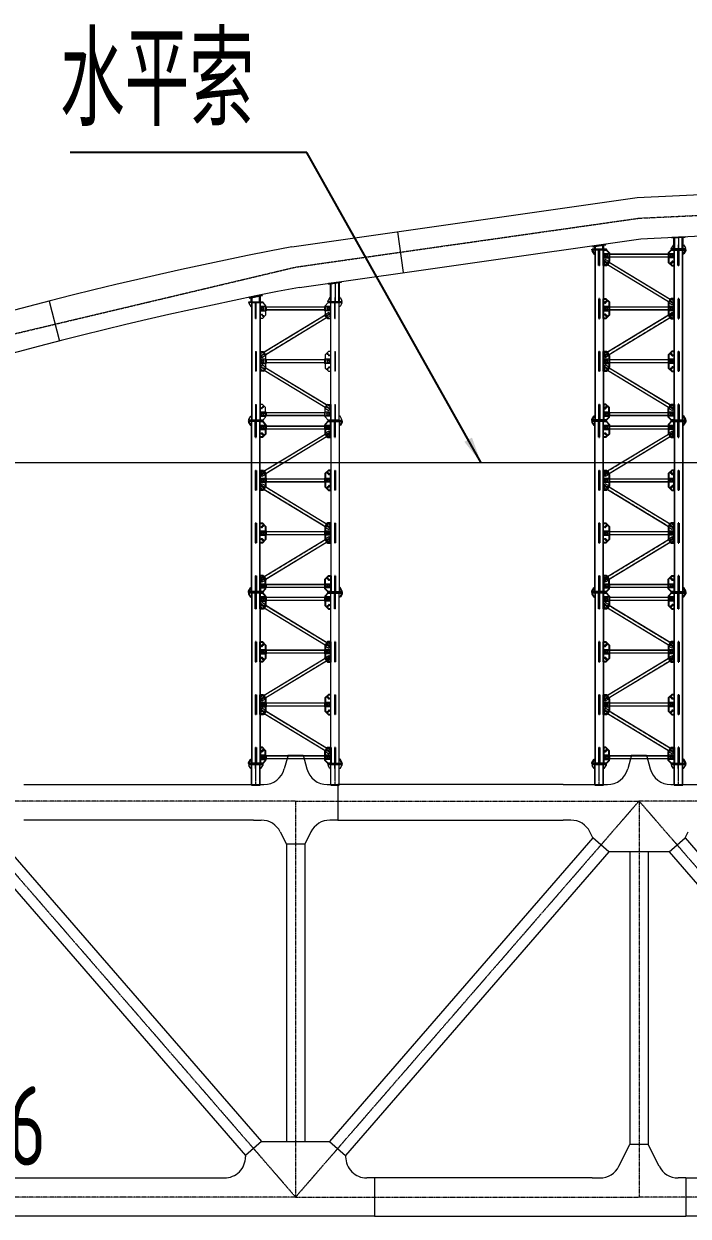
# Model space of a CAD drawing. Extents: x -2876908 to 633791, y -1383861 to 872234.
# Drawn here: x -1050106 to -1024961, y 749169 to 794328 of the extents above; entities that cross this region are included whole.
import ezdxf
from ezdxf.enums import TextEntityAlignment as Align

# ---------------------------------------------------------------- set-up
doc = ezdxf.new("R2010")
doc.units = 0
doc.header["$LTSCALE"] = 5
doc.header["$MEASUREMENT"] = 0
for name, pattern in [('ACAD_ISO10W100', [18, 12, -3, 0, -3]), ('CENTER', [2, 1.25, -0.25, 0.25, -0.25]), ('DASHED', [0.75, 0.5, -0.25])]:
    doc.linetypes.add(name, pattern=pattern)
doc.layers.get('0').update_dxf_attribs({"linetype": 'CONTINUOUS', "lineweight": 25})
for name, color, linetype, lineweight in [('2细实线', 5, 'CONTINUOUS', 18), ('3中心线', 6, 'CENTER', 18), ('5标注', 3, 'CONTINUOUS', 15), ('6文本', 7, 'CONTINUOUS', 15), ('7边界线', 8, 'CONTINUOUS', 15), ('DIM', 3, 'CONTINUOUS', 0), ('STGJ_BOLT_THIN', 9, 'CONTINUOUS', 0), ('STXT_XG_END_THIN', 2, 'CONTINUOUS', 0), ('STXT_XG_THIN', 2, 'CONTINUOUS', 0), ('STXT_XG_TNDSH', 6, 'DASHED', 0)]:
    doc.layers.add(name, color=color, linetype=linetype, lineweight=lineweight)
doc.layers.add('M_Prof', color=2, linetype='CONTINUOUS')
doc.layers.add('M_Profx', color=2, linetype='CONTINUOUS')
doc.styles.add('TSSD_Dimension', font='tssdeng.shx', dxfattribs={"width": 0.7, "bigfont": 'hztxt.shx'})
doc.styles.add('TSSD_NORM', font='tssdeng.shx', dxfattribs={"width": 0.7, "bigfont": 'hztxt.shx'})
doc.dimstyles.new('TSSD_100_100', dxfattribs={"dimtxt": 300, "dimasz": 100, "dimexe": 100, "dimexo": 250, "dimgap": 100, "dimtad": 1, "dimdec": 0, "dimzin": 0, "dimdsep": 46, "dimtxsty": 'TSSD_Dimension', "dimblk": 'ARCHTICK', "dimblk1": 'ARCHTICK', "dimblk2": 'ARCHTICK', "dimcen": 0, "dimdle": 100, "dimclrt": 7, "dimadec": 0, "dimazin": 0, "dimtfac": 1, "dimtdec": 0, "dimtix": 1, "dimtmove": 2, "dimatfit": 3, "dimfxl": 1, "dimtolj": 1, "dimtzin": 0, "dimarcsym": 0})

# ---------------------------------------------------------------- blocks, each defined once
blk = doc.blocks.new('f234w2')
at = {"layer": '3中心线'}
for p, q in [((-378296, 1526), (-365296, -13474)), ((-365296, 1526), (-378296, 1526)), ((-352296, 1526), (-365296, -13474)), ((-365296, 1526), (-352296, 1526)), ((-365296, 1526), (-365296, -13474)), ((-352296, 1526), (-339296, -13474)), ((-339296, 1526), (-352296, 1526)), ((-352296, 1526), (-352296, -13474)), ((-365296, -13474), (-378296, -13474)), ((-365296, -13474), (-352296, -13474)), ((-339296, -13474), (-352296, -13474))]:
    blk.add_line(p, q, dxfattribs=at)
at = {"layer": '7边界线'}
for p, q in [((-365581, 3265), (-365723, 2741)), ((-365581, 3265), (-365012, 3265)), ((-365012, 3265), (-364870, 2741)), ((-352581, 3265), (-352723, 2741)), ((-352581, 3265), (-352723, 2741)), ((-352581, 3265), (-352012, 3265)), ((-352581, 3265), (-352012, 3265)), ((-352012, 3265), (-351870, 2741)), ((-352012, 3265), (-351870, 2741)), ((-375582, 2150), (-366893, 2150)), ((-366893, 2150), (-366495, 2150)), ((-364098, 2150), (-363700, 2150)), ((-355172, 2150), (-363700, 2150)), ((-363700, 2150), (-363700, 800)), ((-355172, 2150), (-353495, 2150)), ((-351098, 2150), (-349421, 2150)), ((-366893, 800), (-375582, 800)), ((-366893, 800), (-366593, 800)), ((-363700, 800), (-364000, 800)), ((-363700, 800), (-355172, 800)), ((-354872, 800), (-355172, 800)), ((-376655, 242), (-366585, -11376)), ((-365877, 358), (-365646, -104)), ((-364716, 358), (-364946, -104)), ((-354040, 125), (-364008, -11376)), ((-354040, 125), (-354156, 358)), ((-353435, -399), (-354040, 125)), ((-351158, -399), (-350553, 125)), ((-350553, 125), (-350437, 358)), ((-350553, 125), (-340585, -11376)), ((-377259, -281), (-367190, -11900)), ((-365646, -104), (-365646, -11376)), ((-364946, -104), (-365646, -104)), ((-364946, -104), (-364946, -11376)), ((-353435, -399), (-363403, -11900)), ((-351158, -399), (-353435, -399)), ((-352646, -399), (-352646, -11481)), ((-351946, -399), (-351946, -11481)), ((-351158, -399), (-341190, -11900)), ((-366585, -11376), (-367190, -11900)), ((-366585, -11376), (-364008, -11376)), ((-364008, -11376), (-363403, -11900)), ((-353060, -12308), (-352646, -11481)), ((-351946, -11481), (-352646, -11481)), ((-351533, -12308), (-351946, -11481)), ((-367190, -11900), (-367190, -11950)), ((-363403, -11900), (-363403, -11950)), ((-376518, -12750), (-368290, -12750)), ((-368290, -12750), (-367990, -12750)), ((-362303, -12750), (-362603, -12750)), ((-362303, -12750), (-362303, -14198)), ((-354075, -12750), (-362303, -12750)), ((-354075, -12750), (-353775, -12750)), ((-350518, -12750), (-350818, -12750)), ((-350518, -12750), (-350518, -14198)), ((-350518, -12750), (-342290, -12750)), ((-362303, -14198), (-376518, -14198)), ((-362303, -14198), (-350518, -14198)), ((-336303, -14198), (-350518, -14198))]:
    blk.add_line(p, q, dxfattribs=at)
for centre, start, end in [((-366495, 2950), 270, 344.8249), ((-364098, 2950), 195.1751, 270), ((-353495, 2950), 270, 344.8249), ((-351098, 2950), 195.1751, 270), ((-366593, 0), 26.5651, 90), ((-364000, 0), 90, 153.4349), ((-354872, 0), 26.5651, 90), ((-367990, -11950), 269.9983, 0), ((-362603, -11950), 180, 270.0017), ((-353775, -11950), 270, 333.4349), ((-350818, -11950), 206.5651, 270)]:
    blk.add_arc(centre, 800, start, end, dxfattribs=at)
blk = doc.blocks.new('立面图')
at = {"layer": '3中心线'}
blk.add_lwpolyline([(-439581, 934), (-430127, 5872), (-417127, 11428), (-404127, 15749), (-391127, 18835), (-378127, 20687), (-365127, 21305), (-352127, 20687), (-339127, 18835), (-326127, 15749), (-313127, 11428), (-300127, 5872), (-290673, 934)], dxfattribs=at)
at = {"layer": '7边界线', "ltscale": 0.1}
for p, q in [((-378200, 21467), (-365127, 22087)), ((-391273, 19604), (-378200, 21467)), ((-378052, 19908), (-365127, 20522)), ((-390980, 18066), (-378052, 19908)), ((-387273, 20174), (-387052, 18626)), ((-400455, 17548), (-400068, 16035))]:
    blk.add_line(p, q, dxfattribs=at)
for centre, radius, start, end in [((-361858, -133281), 155689, 100.89052, 110.91483), ((-362236, -131849), 152646, 100.85404, 110.95094)]:
    blk.add_arc(centre, radius, start, end, dxfattribs=at)
at = {"layer": '5标注'}
blk.add_blockref('f234w2', (-25830, -2913), dxfattribs=at)
blk = doc.blocks.new('孔')
blk.add_circle((22022, 20887), 13.3)
at = {"layer": 'STGJ_BOLT_THIN'}
for p, q in [((21992, 20887), (22052, 20887)), ((22022, 20917), (22022, 20857))]:
    blk.add_line(p, q, dxfattribs=at)
blk = doc.blocks.new('6.5M11')
at = {"color": 5}
for p, q in [((128499, 27955), (128499, 28558)), ((128519, 27955), (128519, 28558)), ((128519, 27955), (128499, 27955)), ((128499, 24701), (128499, 23955)), ((128499, 24701), (128519, 24701)), ((128519, 24701), (128519, 23955)), ((128519, 23955), (128499, 23955))]:
    blk.add_line(p, q, dxfattribs=at)
for p, q in [((128499, 28377), (128519, 28377)), ((128499, 28350), (128519, 28350)), ((128499, 28307), (128519, 28307)), ((128499, 28280), (128519, 28280)), ((128499, 28114), (128519, 28114)), ((128499, 28088), (128519, 28088)), ((128499, 28078), (128519, 28078)), ((128499, 28051), (128519, 28051)), ((128499, 26605), (128519, 26605)), ((128499, 26579), (128519, 26579)), ((128499, 26569), (128519, 26569)), ((128499, 26543), (128519, 26543)), ((128499, 26377), (128519, 26377)), ((128499, 26350), (128519, 26350)), ((128499, 26307), (128519, 26307)), ((128499, 26280), (128519, 26280)), ((128499, 26101), (128519, 26101)), ((128499, 26065), (128519, 26065)), ((128519, 24605), (128499, 24605)), ((128519, 24579), (128499, 24579)), ((128519, 24569), (128499, 24569)), ((128519, 24543), (128499, 24543)), ((128519, 24377), (128499, 24377)), ((128519, 24350), (128499, 24350)), ((128519, 24307), (128499, 24307)), ((128519, 24280), (128499, 24280)), ((128519, 24101), (128499, 24101)), ((128519, 24065), (128499, 24065)), ((128519, 22605), (128499, 22605)), ((128519, 22579), (128499, 22579)), ((128519, 22569), (128499, 22569)), ((128519, 22543), (128499, 22543)), ((128519, 22377), (128499, 22377)), ((128519, 22350), (128499, 22350)), ((128519, 22307), (128499, 22307)), ((128519, 22280), (128499, 22280))]:
    blk.add_line(p, q)
at = {"color": 241}
for p, q in [((128499, 26701), (128499, 25955)), ((128519, 26701), (128499, 26701)), ((128519, 26701), (128519, 25955)), ((128499, 25955), (128519, 25955)), ((128499, 22701), (128499, 22093)), ((128499, 22701), (128519, 22701)), ((128519, 22701), (128519, 22093))]:
    blk.add_line(p, q, dxfattribs=at)
at = {"color": 6}
for points in [[(128247, 28578), (128772, 28578), (128772, 28558), (128247, 28558)], [(128247, 22078), (128772, 22078), (128772, 22098), (128247, 22098)]]:
    blk.add_lwpolyline(points, close=True, dxfattribs=at)
for points in [[(128247, 28558), (128247, 28528), (128317, 28408), (128347, 28408)], [(128247, 28558), (128247, 28528), (128317, 28408), (128347, 28408)], [(128247, 22098), (128247, 22128), (128317, 22248), (128347, 22248)], [(128247, 22098), (128247, 22128), (128317, 22248), (128347, 22248)]]:
    blk.add_lwpolyline(points, dxfattribs=at)
at = {"color": 241}
for points in [[(128672, 28558), (128772, 28558), (128882, 28438), (128882, 28109), (128789, 27955), (128672, 27955), (128672, 28558)], [(128672, 24701), (128789, 24701), (128882, 24548), (128882, 24109), (128789, 23955), (128672, 23955), (128672, 24701)]]:
    blk.add_lwpolyline(points, dxfattribs=at)
at = {"color": 5}
for points in [[(128672, 26701), (128761, 26701), (128882, 26580), (128882, 26077), (128761, 25955), (128672, 25955), (128672, 26701)], [(128672, 22701), (128672, 22098), (128772, 22098), (128882, 22218), (128882, 22580), (128761, 22701), (128672, 22701)]]:
    blk.add_lwpolyline(points, dxfattribs=at)
at = {"layer": 'STXT_XG_END_THIN'}
for p, q in [((128347, 28558), (128672, 28558)), ((128347, 22098), (128672, 22098))]:
    blk.add_line(p, q, dxfattribs=at)
at = {"layer": 'STXT_XG_THIN', "color": 2}
for p, q in [((128347, 28558), (128347, 22098)), ((128672, 28558), (128672, 22098))]:
    blk.add_line(p, q, dxfattribs=at)
at = {"layer": 'STXT_XG_TNDSH', "color": 2}
for p, q in [((128355, 28558), (128355, 22098)), ((128664, 28558), (128664, 22098))]:
    blk.add_line(p, q, dxfattribs=at)
for p in [(106715, 7476), (106715, 7406), (106715, 7213), (106775, 7177), (106785, 7476), (106785, 7406), (106715, 5476), (106715, 5406), (106785, 5476), (106785, 5406), (106715, 5213), (106765, 5164), (106715, 3476), (106785, 3476), (106715, 3406), (106715, 3213), (106775, 3177), (106785, 3406)]:
    blk.add_blockref('孔', p)
at = {"xscale": -1, "rotation": 180}
for p in [(106715, 47443), (106715, 47251), (106715, 47181), (106765, 47493), (106785, 47251), (106785, 47181), (106715, 45443), (106775, 45480), (106715, 43443), (106765, 43493), (106715, 43251), (106715, 43181), (106785, 43251), (106785, 43181)]:
    blk.add_blockref('孔', p, dxfattribs=at)
blk = doc.blocks.new('6.5M222')
at = {"color": 241}
for p, q in [((130499, 27955), (130499, 28558)), ((130519, 27955), (130519, 28558)), ((130519, 27955), (130499, 27955)), ((130499, 24701), (130499, 23955)), ((130499, 24701), (130519, 24701)), ((130519, 24701), (130519, 23955)), ((130519, 23955), (130499, 23955))]:
    blk.add_line(p, q, dxfattribs=at)
for p, q in [((130499, 28377), (130519, 28377)), ((130499, 28350), (130519, 28350)), ((130499, 28307), (130519, 28307)), ((130499, 28280), (130519, 28280)), ((130499, 28114), (130519, 28114)), ((130499, 28088), (130519, 28088)), ((130499, 28078), (130519, 28078)), ((130499, 28051), (130519, 28051)), ((130499, 26605), (130519, 26605)), ((130499, 26579), (130519, 26579)), ((130499, 26569), (130519, 26569)), ((130499, 26543), (130519, 26543)), ((130499, 26377), (130519, 26377)), ((130499, 26350), (130519, 26350)), ((130499, 26307), (130519, 26307)), ((130499, 26280), (130519, 26280)), ((130499, 26101), (130519, 26101)), ((130499, 26065), (130519, 26065)), ((130519, 24605), (130499, 24605)), ((130519, 24579), (130499, 24579)), ((130519, 24569), (130499, 24569)), ((130519, 24543), (130499, 24543)), ((130519, 24377), (130499, 24377)), ((130519, 24350), (130499, 24350)), ((130519, 24307), (130499, 24307)), ((130519, 24280), (130499, 24280)), ((130519, 24101), (130499, 24101)), ((130519, 24065), (130499, 24065)), ((130499, 22605), (130519, 22605)), ((130499, 22579), (130519, 22579)), ((130499, 22569), (130519, 22569)), ((130499, 22543), (130519, 22543)), ((130499, 22377), (130519, 22377)), ((130499, 22350), (130519, 22350)), ((130499, 22307), (130519, 22307)), ((130499, 22280), (130519, 22280))]:
    blk.add_line(p, q)
at = {"color": 5}
for p, q in [((130499, 26701), (130499, 25955)), ((130519, 26701), (130499, 26701)), ((130519, 26701), (130519, 25955)), ((130499, 25955), (130519, 25955)), ((130499, 22701), (130499, 22098)), ((130519, 22701), (130499, 22701)), ((130519, 22701), (130519, 22098))]:
    blk.add_line(p, q, dxfattribs=at)
for points in [[(130347, 28558), (130247, 28558), (130137, 28438), (130137, 28077), (130258, 27955), (130347, 27955)], [(130347, 24701), (130258, 24701), (130137, 24580), (130137, 24077), (130258, 23955), (130347, 23955)]]:
    blk.add_lwpolyline(points, dxfattribs=at)
at = {"color": 6}
for points in [[(130772, 28578), (130247, 28578), (130247, 28558), (130772, 28558)], [(130772, 22078), (130247, 22078), (130247, 22098), (130772, 22098)]]:
    blk.add_lwpolyline(points, close=True, dxfattribs=at)
for points in [[(130772, 28558), (130772, 28528), (130702, 28408), (130672, 28408)], [(130772, 28558), (130772, 28528), (130702, 28408), (130672, 28408)], [(130772, 22098), (130772, 22128), (130702, 22248), (130672, 22248)], [(130772, 22098), (130772, 22128), (130702, 22248), (130672, 22248)]]:
    blk.add_lwpolyline(points, dxfattribs=at)
at = {"color": 241}
for points in [[(130347, 26701), (130230, 26701), (130137, 26548), (130137, 26109), (130230, 25955), (130347, 25955), (130347, 26701)], [(130347, 22701), (130347, 22098), (130247, 22098), (130137, 22218), (130137, 22548), (130230, 22701), (130347, 22701)]]:
    blk.add_lwpolyline(points, dxfattribs=at)
at = {"layer": 'STXT_XG_END_THIN'}
for p, q in [((130672, 28558), (130347, 28558)), ((130672, 22098), (130347, 22098))]:
    blk.add_line(p, q, dxfattribs=at)
at = {"layer": 'STXT_XG_THIN', "color": 2}
for p, q in [((130347, 22098), (130347, 28558)), ((130672, 22098), (130672, 28558))]:
    blk.add_line(p, q, dxfattribs=at)
at = {"layer": 'STXT_XG_TNDSH', "color": 2}
for p, q in [((130355, 22098), (130355, 28558)), ((130664, 22098), (130664, 28558))]:
    blk.add_line(p, q, dxfattribs=at)
at = {"xscale": -1}
for p in [(152234, 7476), (152234, 7406), (152254, 7164), (152304, 7476), (152304, 7406), (152304, 7213), (152234, 5476), (152234, 5406), (152304, 5476), (152304, 5406), (152244, 5177), (152304, 5213), (152234, 3476), (152304, 3476), (152234, 3406), (152254, 3164), (152304, 3406), (152304, 3213)]:
    blk.add_blockref('孔', p, dxfattribs=at)
at = {"rotation": 180}
for p in [(152244, 47480), (152304, 47443), (152254, 45493), (152304, 45443), (152244, 43480), (152304, 43443), (152234, 43251), (152234, 43181), (152304, 43251), (152304, 43181)]:
    blk.add_blockref('孔', p, dxfattribs=at)
blk = doc.blocks.new('sahdlfhaskfhkjs')
at = {"layer": 'STXT_XG_END_THIN', "color": 3}
for p, q in [((11556664, 547825), (11556664, 547665)), ((11559299, 547665), (11559299, 547825)), ((11556664, 547665), (11556874, 547665)), ((11556664, 545825), (11556664, 545665)), ((11556664, 545665), (11556874, 545665)), ((11559299, 545665), (11559299, 545825)), ((11556664, 543825), (11556664, 543665)), ((11559299, 543665), (11559299, 543825)), ((11556664, 543665), (11556874, 543665)), ((11556664, 541825), (11556664, 541665)), ((11556664, 541665), (11556874, 541665)), ((11559299, 541665), (11559299, 541825))]:
    blk.add_line(p, q, dxfattribs=at)
at = {"layer": 'STXT_XG_THIN', "color": 3}
for p, q in [((11556874, 547825), (11556664, 547825)), ((11556864, 547825), (11556864, 547665)), ((11556874, 547825), (11556874, 547665)), ((11559089, 547802), (11556874, 547802)), ((11559089, 547825), (11559089, 547665)), ((11559299, 547825), (11559089, 547825)), ((11559099, 547825), (11559099, 547665)), ((11559089, 547688), (11556874, 547688)), ((11559299, 547665), (11559089, 547665)), ((11556874, 545825), (11556664, 545825)), ((11556864, 545825), (11556864, 545665)), ((11556874, 545825), (11556874, 545665)), ((11559089, 545802), (11556874, 545802)), ((11559089, 545688), (11556874, 545688)), ((11559089, 545825), (11559089, 545665)), ((11559299, 545825), (11559089, 545825)), ((11559299, 545665), (11559089, 545665)), ((11559099, 545825), (11559099, 545665)), ((11556874, 543825), (11556664, 543825)), ((11556864, 543825), (11556864, 543665)), ((11556874, 543825), (11556874, 543665)), ((11559089, 543802), (11556874, 543802)), ((11559089, 543825), (11559089, 543665)), ((11559299, 543825), (11559089, 543825)), ((11559099, 543825), (11559099, 543665)), ((11559089, 543688), (11556874, 543688)), ((11559299, 543665), (11559089, 543665)), ((11556874, 541825), (11556664, 541825)), ((11556864, 541825), (11556864, 541665)), ((11556874, 541825), (11556874, 541665)), ((11559089, 541802), (11556874, 541802)), ((11559089, 541688), (11556874, 541688)), ((11559089, 541825), (11559089, 541665)), ((11559299, 541825), (11559089, 541825)), ((11559299, 541665), (11559089, 541665)), ((11559099, 541825), (11559099, 541665))]:
    blk.add_line(p, q, dxfattribs=at)
at = {"layer": 'STXT_XG_THIN', "color": 241}
for p, q in [((11556664, 547530), (11556712, 547609)), ((11556664, 547530), (11556664, 547451)), ((11556664, 547451), (11556787, 547377)), ((11556870, 547513), (11556712, 547609)), ((11556862, 547519), (11556779, 547382)), ((11556870, 547513), (11556787, 547377)), ((11559105, 545997), (11556799, 547396)), ((11559164, 546094), (11556858, 547494)), ((11559176, 546114), (11559093, 545977)), ((11559093, 545977), (11559251, 545881)), ((11559184, 546108), (11559101, 545972)), ((11559299, 546039), (11559176, 546114)), ((11559299, 545960), (11559299, 546039)), ((11559093, 545513), (11559251, 545609)), ((11559184, 545382), (11559101, 545519)), ((11559299, 545960), (11559251, 545881)), ((11559299, 545530), (11559251, 545609)), ((11559299, 545530), (11559299, 545451)), ((11559105, 545494), (11556799, 544094)), ((11559164, 545396), (11556858, 543997)), ((11559176, 545377), (11559093, 545513)), ((11559299, 545451), (11559176, 545377)), ((11556664, 544039), (11556787, 544114)), ((11556664, 543960), (11556664, 544039)), ((11556664, 543960), (11556712, 543881)), ((11556870, 543977), (11556712, 543881)), ((11556862, 543972), (11556779, 544108)), ((11556870, 543977), (11556787, 544114)), ((11556664, 543530), (11556712, 543609)), ((11556664, 543530), (11556664, 543451)), ((11556664, 543451), (11556787, 543377)), ((11556870, 543513), (11556712, 543609)), ((11556862, 543519), (11556779, 543382)), ((11556870, 543513), (11556787, 543377)), ((11559105, 541997), (11556799, 543396)), ((11559164, 542094), (11556858, 543494)), ((11559176, 542114), (11559093, 541977)), ((11559093, 541977), (11559251, 541881)), ((11559184, 542108), (11559101, 541972)), ((11559299, 542039), (11559176, 542114)), ((11559299, 541960), (11559251, 541881)), ((11559299, 541960), (11559299, 542039))]:
    blk.add_line(p, q, dxfattribs=at)
at = {"layer": 'STXT_XG_TNDSH', "color": 3}
for p, q in [((11559089, 547798), (11556874, 547798)), ((11559089, 547692), (11556874, 547692)), ((11559089, 545798), (11556874, 545798)), ((11559089, 545692), (11556874, 545692)), ((11559089, 543798), (11556874, 543798)), ((11559089, 543692), (11556874, 543692)), ((11559089, 541798), (11556874, 541798)), ((11559089, 541692), (11556874, 541692))]:
    blk.add_line(p, q, dxfattribs=at)
at = {"layer": 'STXT_XG_TNDSH', "color": 241}
for p, q in [((11559107, 546000), (11556801, 547400)), ((11559162, 546091), (11556856, 547490)), ((11559107, 545490), (11556801, 544091)), ((11559162, 545400), (11556856, 544000)), ((11559107, 542000), (11556801, 543400)), ((11559162, 542091), (11556856, 543490))]:
    blk.add_line(p, q, dxfattribs=at)
for name, p in [('6.5M11', (11427972, 519417)), ('6.5M222', (11428972, 519417))]:
    blk.add_blockref(name, p)
blk = doc.blocks.new('hslhfkdjsdkjf')
at = {"color": 6}
for p, q in [((10440927, 1364081), (10440927, 1364061)), ((10441452, 1364081), (10441452, 1364061))]:
    blk.add_line(p, q, dxfattribs=at)
blk.add_line((10441026, 1363281), (10441352, 1363281))
at = {"layer": 'DIM', "color": 6}
for p, q in [((10440927, 1364081), (10441452, 1364081)), ((10440927, 1364061), (10441452, 1364061)), ((10440927, 1364061), (10440927, 1364030)), ((10440997, 1363910), (10440927, 1364030)), ((10440997, 1363910), (10441026, 1363910)), ((10441184, 1363910), (10441184, 1364061)), ((10441184, 1363910), (10441194, 1363910)), ((10441194, 1363910), (10441194, 1364061)), ((10441382, 1363910), (10441352, 1363910)), ((10441382, 1363910), (10441452, 1364030)), ((10441452, 1364061), (10441452, 1364030))]:
    blk.add_line(p, q, dxfattribs=at)
at = {"layer": 'DIM', "color": 2}
for p, q in [((10441026, 1363281), (10441026, 1364061)), ((10441034, 1363281), (10441034, 1364061)), ((10441344, 1363281), (10441344, 1364061)), ((10441352, 1363281), (10441352, 1364061))]:
    blk.add_line(p, q, dxfattribs=at)
at = {"layer": 'DIM', "color": 1, "linetype": 'ACAD_ISO10W100', "ltscale": 0.02}
blk.add_line((10441189, 1363281), (10441189, 1364081), dxfattribs=at)
blk = doc.blocks.new('flhdasdhfksfdjl')
at = {"color": 241}
for p, q in [((11534671, 549419), (11534671, 550022)), ((11534691, 549419), (11534691, 550022)), ((11534671, 549419), (11534691, 549419)), ((11537671, 548165), (11537671, 547419)), ((11537671, 548165), (11537691, 548165)), ((11537691, 548165), (11537691, 547419)), ((11537691, 547419), (11537671, 547419)), ((11534671, 546165), (11534671, 545562)), ((11534671, 546165), (11534691, 546165)), ((11534691, 546165), (11534691, 545562))]:
    blk.add_line(p, q, dxfattribs=at)
for p, q in [((11534691, 549840), (11534671, 549840)), ((11534691, 549813), (11534671, 549813)), ((11534691, 549770), (11534671, 549770)), ((11534691, 549743), (11534671, 549743)), ((11537691, 549840), (11537671, 549840)), ((11537691, 549813), (11537671, 549813)), ((11537691, 549770), (11537671, 549770)), ((11537691, 549743), (11537671, 549743)), ((11534691, 549578), (11534671, 549578)), ((11534691, 549551), (11534671, 549551)), ((11534691, 549541), (11534671, 549541)), ((11534691, 549515), (11534671, 549515)), ((11537691, 549578), (11537671, 549578)), ((11537691, 549551), (11537671, 549551)), ((11537691, 549541), (11537671, 549541)), ((11537691, 549515), (11537671, 549515)), ((11534691, 548069), (11534671, 548069)), ((11534691, 548042), (11534671, 548042)), ((11534691, 548033), (11534671, 548033)), ((11534691, 548006), (11534671, 548006)), ((11534691, 547840), (11534671, 547840)), ((11534691, 547813), (11534671, 547813)), ((11537691, 548069), (11537671, 548069)), ((11537691, 548042), (11537671, 548042)), ((11537691, 548033), (11537671, 548033)), ((11537691, 548006), (11537671, 548006)), ((11537691, 547840), (11537671, 547840)), ((11537691, 547813), (11537671, 547813)), ((11534691, 547770), (11534671, 547770)), ((11534691, 547743), (11534671, 547743)), ((11534691, 547564), (11534671, 547564)), ((11534691, 547528), (11534671, 547528)), ((11537691, 547770), (11537671, 547770)), ((11537691, 547743), (11537671, 547743)), ((11537691, 547564), (11537671, 547564)), ((11537691, 547528), (11537671, 547528)), ((11534691, 546069), (11534671, 546069)), ((11534691, 546042), (11534671, 546042)), ((11534691, 546033), (11534671, 546033)), ((11534691, 546006), (11534671, 546006)), ((11537691, 546069), (11537671, 546069)), ((11537691, 546042), (11537671, 546042)), ((11537691, 546033), (11537671, 546033)), ((11537691, 546006), (11537671, 546006)), ((11534691, 545840), (11534671, 545840)), ((11534691, 545813), (11534671, 545813)), ((11534691, 545770), (11534671, 545770)), ((11534691, 545743), (11534671, 545743)), ((11537691, 545840), (11537671, 545840)), ((11537691, 545813), (11537671, 545813)), ((11537691, 545770), (11537671, 545770)), ((11537691, 545743), (11537671, 545743))]:
    blk.add_line(p, q)
at = {"color": 5}
for p, q in [((11537671, 549419), (11537671, 550022)), ((11537691, 549419), (11537691, 550022)), ((11537671, 549419), (11537691, 549419)), ((11534671, 548165), (11534671, 547419)), ((11534671, 548165), (11534691, 548165)), ((11534691, 548165), (11534691, 547419)), ((11534691, 547419), (11534671, 547419)), ((11537671, 546165), (11537671, 545562)), ((11537671, 546165), (11537691, 546165)), ((11537691, 546165), (11537691, 545562))]:
    blk.add_line(p, q, dxfattribs=at)
at = {"color": 6}
for points in [[(11534418, 550042), (11534943, 550042), (11534943, 550022), (11534418, 550022)], [(11537943, 550042), (11537418, 550042), (11537418, 550022), (11537943, 550022)], [(11534418, 545542), (11534943, 545542), (11534943, 545562), (11534418, 545562)], [(11537943, 545542), (11537418, 545542), (11537418, 545562), (11537943, 545562)]]:
    blk.add_lwpolyline(points, close=True, dxfattribs=at)
for points in [[(11534418, 550022), (11534418, 549992), (11534488, 549872), (11534518, 549872)], [(11534418, 550022), (11534418, 549992), (11534488, 549872), (11534518, 549872)], [(11537943, 550022), (11537943, 549992), (11537873, 549872), (11537843, 549872)], [(11537943, 550022), (11537943, 549992), (11537873, 549872), (11537843, 549872)], [(11534418, 545562), (11534418, 545592), (11534488, 545712), (11534518, 545712)], [(11534418, 545562), (11534418, 545592), (11534488, 545712), (11534518, 545712)], [(11537943, 545562), (11537943, 545592), (11537873, 545712), (11537843, 545712)], [(11537943, 545562), (11537943, 545592), (11537873, 545712), (11537843, 545712)]]:
    blk.add_lwpolyline(points, dxfattribs=at)
at = {"color": 5}
for points in [[(11534843, 550022), (11534943, 550022), (11535054, 549902), (11535054, 549540), (11534932, 549419), (11534843, 549419)], [(11537518, 548165), (11537429, 548165), (11537308, 548043), (11537308, 547540), (11537429, 547419), (11537518, 547419)], [(11534843, 546165), (11534843, 545562), (11534943, 545562), (11535054, 545682), (11535054, 546043), (11534932, 546165), (11534843, 546165)]]:
    blk.add_lwpolyline(points, dxfattribs=at)
at = {"color": 241}
for points in [[(11537518, 550022), (11537418, 550022), (11537308, 549897), (11537308, 549572), (11537401, 549419), (11537518, 549419), (11537518, 550022)], [(11534843, 548165), (11534960, 548165), (11535054, 548011), (11535054, 547572), (11534960, 547419), (11534843, 547419), (11534843, 548165)], [(11537518, 546165), (11537518, 545562), (11537418, 545562), (11537308, 545687), (11537308, 546011), (11537401, 546165), (11537518, 546165)]]:
    blk.add_lwpolyline(points, dxfattribs=at)
at = {"layer": 'DIM'}
for p, q in [((11534843, 545997), (11534843, 546449)), ((11537518, 546210), (11537518, 546547))]:
    blk.add_line(p, q, dxfattribs=at)
at = {"layer": 'STXT_XG_END_THIN'}
for p, q in [((11534518, 550022), (11534843, 550022)), ((11537843, 550022), (11537518, 550022)), ((11534518, 545562), (11534843, 545562)), ((11537843, 545562), (11537518, 545562))]:
    blk.add_line(p, q, dxfattribs=at)
at = {"layer": 'STXT_XG_END_THIN', "color": 3}
for p, q in [((11534863, 549872), (11534863, 549712)), ((11534863, 549712), (11535074, 549712)), ((11537498, 549712), (11537498, 549872)), ((11534863, 547872), (11534863, 547712)), ((11537498, 547712), (11537498, 547872)), ((11534863, 547712), (11535074, 547712)), ((11534863, 545872), (11534863, 545712)), ((11534863, 545712), (11535074, 545712)), ((11537498, 545712), (11537498, 545872))]:
    blk.add_line(p, q, dxfattribs=at)
at = {"layer": 'STXT_XG_THIN', "color": 2}
for p, q in [((11534518, 550022), (11534518, 545562)), ((11534843, 550022), (11534843, 545562)), ((11537518, 545562), (11537518, 550022)), ((11537843, 545562), (11537843, 550022))]:
    blk.add_line(p, q, dxfattribs=at)
at = {"layer": 'STXT_XG_THIN', "color": 3}
for p, q in [((11535074, 549872), (11534863, 549872)), ((11535064, 549872), (11535064, 549712)), ((11535074, 549872), (11535074, 549712)), ((11537288, 549849), (11535074, 549849)), ((11537288, 549735), (11535074, 549735)), ((11537288, 549872), (11537288, 549712)), ((11537498, 549872), (11537288, 549872)), ((11537498, 549712), (11537288, 549712)), ((11537298, 549872), (11537298, 549712)), ((11535074, 547872), (11534863, 547872)), ((11535064, 547872), (11535064, 547712)), ((11535074, 547872), (11535074, 547712)), ((11537288, 547849), (11535074, 547849)), ((11537288, 547872), (11537288, 547712)), ((11537498, 547872), (11537288, 547872)), ((11537298, 547872), (11537298, 547712)), ((11537288, 547735), (11535074, 547735)), ((11537498, 547712), (11537288, 547712)), ((11535074, 545872), (11534863, 545872)), ((11535064, 545872), (11535064, 545712)), ((11535074, 545872), (11535074, 545712)), ((11537288, 545849), (11535074, 545849)), ((11537288, 545735), (11535074, 545735)), ((11537288, 545872), (11537288, 545712)), ((11537498, 545872), (11537288, 545872)), ((11537498, 545712), (11537288, 545712)), ((11537298, 545872), (11537298, 545712))]:
    blk.add_line(p, q, dxfattribs=at)
at = {"layer": 'STXT_XG_THIN', "color": 241}
for p, q in [((11537292, 549560), (11537450, 549656)), ((11537498, 549577), (11537450, 549656)), ((11537304, 549540), (11534998, 548141)), ((11537363, 549443), (11535057, 548043)), ((11537375, 549423), (11537292, 549560)), ((11537383, 549428), (11537300, 549565)), ((11537498, 549498), (11537375, 549423)), ((11537498, 549577), (11537498, 549498)), ((11534863, 548085), (11534986, 548160)), ((11534863, 548007), (11534863, 548085)), ((11534863, 548007), (11534911, 547927)), ((11535069, 548023), (11534911, 547927)), ((11535061, 548018), (11534978, 548155)), ((11535069, 548023), (11534986, 548160)), ((11534863, 547577), (11534911, 547656)), ((11534863, 547577), (11534863, 547498)), ((11534863, 547498), (11534986, 547423)), ((11535069, 547560), (11534911, 547656)), ((11535061, 547565), (11534978, 547428)), ((11535069, 547560), (11534986, 547423)), ((11537304, 546043), (11534998, 547443)), ((11537363, 546141), (11535057, 547540)), ((11537375, 546160), (11537292, 546023)), ((11537292, 546023), (11537450, 545927)), ((11537383, 546155), (11537300, 546018)), ((11537498, 546085), (11537375, 546160)), ((11537498, 546007), (11537450, 545927)), ((11537498, 546007), (11537498, 546085))]:
    blk.add_line(p, q, dxfattribs=at)
at = {"layer": 'STXT_XG_TNDSH', "color": 2}
for p, q in [((11534526, 550022), (11534526, 545562)), ((11534835, 550022), (11534835, 545562)), ((11537526, 545562), (11537526, 550022)), ((11537835, 545562), (11537835, 550022))]:
    blk.add_line(p, q, dxfattribs=at)
at = {"layer": 'STXT_XG_TNDSH', "color": 3}
for p, q in [((11537288, 549845), (11535074, 549845)), ((11537288, 549739), (11535074, 549739)), ((11537288, 547845), (11535074, 547845)), ((11537288, 547739), (11535074, 547739)), ((11537288, 545845), (11535074, 545845)), ((11537288, 545739), (11535074, 545739))]:
    blk.add_line(p, q, dxfattribs=at)
at = {"layer": 'STXT_XG_TNDSH', "color": 241}
for p, q in [((11537306, 549537), (11535000, 548137)), ((11537361, 549446), (11535055, 548047)), ((11537306, 546047), (11535000, 547446)), ((11537361, 546137), (11535055, 547537))]:
    blk.add_line(p, q, dxfattribs=at)
for p in [(11512886, 528939), (11512886, 528869), (11512886, 528677), (11512956, 528939), (11512956, 528869), (11512936, 528627), (11512886, 526939), (11512886, 526869), (11512956, 526939), (11512956, 526869), (11512886, 526677), (11512946, 526640)]:
    blk.add_blockref('孔', p)
at = {"xscale": -1}
for p in [(11559405, 528939), (11559405, 528869), (11559475, 528939), (11559475, 528869), (11559475, 528677), (11559415, 528640), (11559405, 526939), (11559405, 526869), (11559475, 526939), (11559475, 526869), (11559425, 526627), (11559475, 526677)]:
    blk.add_blockref('孔', p, dxfattribs=at)
at = {"xscale": -1, "rotation": 180}
for p in [(11512886, 568907), (11512946, 568943), (11512886, 566907), (11512936, 566956), (11512886, 566714), (11512886, 566644), (11512956, 566714), (11512956, 566644)]:
    blk.add_blockref('孔', p, dxfattribs=at)
at = {"rotation": 180}
for p in [(11559425, 568956), (11559475, 568907), (11559415, 566943), (11559475, 566907), (11559405, 566714), (11559405, 566644), (11559475, 566714), (11559475, 566644)]:
    blk.add_blockref('孔', p, dxfattribs=at)
blk = doc.blocks.new('tisheng')
at = {"layer": '2细实线'}
blk.add_line((-104016, -24063), (-16, -24063), dxfattribs=at)
blk = doc.blocks.new('_ArchTick')
at = {"color": 0, "linetype": 'ByBlock', "const_width": 0.5}
blk.add_lwpolyline([(-0.707, -0.707), (0.707, 0.707)], dxfattribs=at)

msp = doc.modelspace()

# ---------------------------------------------------------------- linework, layer by layer
for p, q in [((-1025590.038, 785793.227), (-1025590.038, 785813.227)), ((-1025065.038, 785793.227), (-1025065.038, 785813.227)), ((-1038590.037, 783793.227), (-1038590.037, 783813.227)), ((-1038065.037, 783793.227), (-1038065.037, 783813.227))]:
    msp.add_line(p, q)
at = {"layer": '7边界线'}
for points in [[(-1025576.538, 786220.616), (-1025076.736, 786243.13), (-1025077.637, 786263.122), (-1025577.438, 786240.608)], [(-1028572.099, 785882.955), (-1028077.14, 785955.916), (-1028080.058, 785975.715), (-1028575.017, 785902.753)], [(-1038572.733, 784471.958), (-1038076.963, 784539.189), (-1038079.652, 784559.019), (-1038575.422, 784491.788)], [(-1041569.613, 783940.202), (-1041078.022, 784033.188), (-1041081.742, 784052.851), (-1041573.333, 783959.866)]]:
    msp.add_lwpolyline(points, close=True, dxfattribs=at)
at = {"layer": 'DIM'}
for p, q in [((-1025327.538, 786251.865), (-1025327.538, 785813.227)), ((-1025519.538, 785963.227), (-1025590.038, 785843.227)), ((-1025590.038, 785813.227), (-1025590.038, 785843.227)), ((-1025590.038, 785813.227), (-1025065.038, 785813.227)), ((-1025590.038, 785793.227), (-1025065.038, 785793.227)), ((-1025519.538, 785963.227), (-1025490.038, 785963.227)), ((-1025332.538, 785963.227), (-1025322.538, 785963.227)), ((-1025332.538, 785963.227), (-1025332.538, 785813.227)), ((-1025322.538, 785963.227), (-1025322.538, 785813.227)), ((-1025135.538, 785963.227), (-1025165.038, 785963.227)), ((-1025135.538, 785963.227), (-1025065.038, 785843.227)), ((-1025065.038, 785813.227), (-1025065.038, 785843.227)), ((-1038327.537, 784525.404), (-1038327.537, 783813.227)), ((-1038519.537, 783963.227), (-1038590.037, 783843.227)), ((-1038519.537, 783963.227), (-1038490.037, 783963.227)), ((-1038332.537, 783963.227), (-1038322.537, 783963.227)), ((-1038332.537, 783963.227), (-1038332.537, 783813.227)), ((-1038322.537, 783963.227), (-1038322.537, 783813.227)), ((-1038135.537, 783963.227), (-1038165.037, 783963.227)), ((-1038135.537, 783963.227), (-1038065.037, 783843.227)), ((-1041590.037, 783793.227), (-1041065.037, 783793.227)), ((-1038590.037, 783813.227), (-1038590.037, 783843.227)), ((-1038590.037, 783813.227), (-1038065.037, 783813.227)), ((-1038590.037, 783793.227), (-1038065.037, 783793.227)), ((-1038065.037, 783813.227), (-1038065.037, 783843.227))]:
    msp.add_line(p, q, dxfattribs=at)
at = {"layer": 'M_Prof'}
for p, q in [((-1025490.138, 785813.227), (-1025490.138, 786224.508)), ((-1025164.937, 785813.227), (-1025164.937, 786239.157)), ((-1028490.138, 785793.227), (-1028490.138, 785895.037)), ((-1028164.937, 785793.227), (-1028164.937, 785942.974)), ((-1038490.137, 783813.227), (-1038490.137, 784483.158)), ((-1038164.937, 783813.227), (-1038164.937, 784527.258)), ((-1041490.137, 783793.227), (-1041490.137, 783955.235)), ((-1041164.937, 783793.227), (-1041164.937, 784016.747))]:
    msp.add_line(p, q, dxfattribs=at)
at = {"layer": 'M_Profx'}
for p, q in [((-1025482.133, 785813.227), (-1025482.133, 786224.869)), ((-1025172.942, 785813.227), (-1025172.942, 786238.796)), ((-1028482.133, 785793.227), (-1028482.133, 785896.217)), ((-1028172.942, 785793.227), (-1028172.942, 785941.794)), ((-1038482.132, 783813.227), (-1038482.132, 784484.244)), ((-1038172.942, 783813.227), (-1038172.942, 784526.173)), ((-1041482.132, 783793.227), (-1041482.132, 783956.749)), ((-1041172.942, 783793.227), (-1041172.942, 784015.233))]:
    msp.add_line(p, q, dxfattribs=at)

# ---------------------------------------------------------------- block references
for p in [(-12584809.033, 237798.09), (-12597809.033, 224798.09), (-12584809.033, 224798.09)]:
    msp.add_blockref('sahdlfhaskfhkjs', p)
at = {"xscale": -1}
for p in [(10518153.959, 231298.09), (10531153.959, 231298.09)]:
    msp.add_blockref('sahdlfhaskfhkjs', p, dxfattribs=at)
at = {"layer": '3中心线'}
msp.add_blockref('tisheng', (-961805.051, 801770.728), dxfattribs=at)
at = {"layer": '5标注'}
msp.add_blockref('立面图', (-648694.383, 766279.851), dxfattribs=at)
at = {"layer": 'DIM'}
for name, p in [('flhdasdhfksfdjl', (-12576008.135, 233751.533)), ('hslhfkdjsdkjf', (-11482516.858, -597787.395)), ('hslhfkdjsdkjf', (-11479516.858, -597787.395)), ('hslhfkdjsdkjf', (-11469516.858, -597787.395)), ('hslhfkdjsdkjf', (-11466516.858, -597787.395))]:
    msp.add_blockref(name, p, dxfattribs=at)

# ---------------------------------------------------------------- texts
at = {"layer": '6文本', "style": 'TSSD_NORM', "width": 0.7}
msp.add_text('+65.496', height=3000, dxfattribs=at).set_placement((-1058556.671, 754090.96), align=Align.TOP_LEFT)
at = {"layer": '6文本', "insert": (-1041391.778, 790455.293), "char_height": 3500, "attachment_point": 9, "style": 'TSSD_NORM'}
msp.add_mtext('水平索', dxfattribs=at)

# ---------------------------------------------------------------- leaders
at = {"layer": 'DIM', "annotation_type": 0, "has_hookline": 1, "hookline_direction": 1, "text_width": 6964.173}
msp.add_leader([(-1032798.356, 777704.733), (-1039391.778, 789455.293), (-1040391.778, 789455.293)], dimstyle='TSSD_100_100', override={"dimtxt": 3000, "dimasz": 1000, "dimexe": 1000, "dimexo": 2500, "dimgap": 1000, "dimdle": 1000}, dxfattribs=at)

doc.saveas('drawing.dxf')
